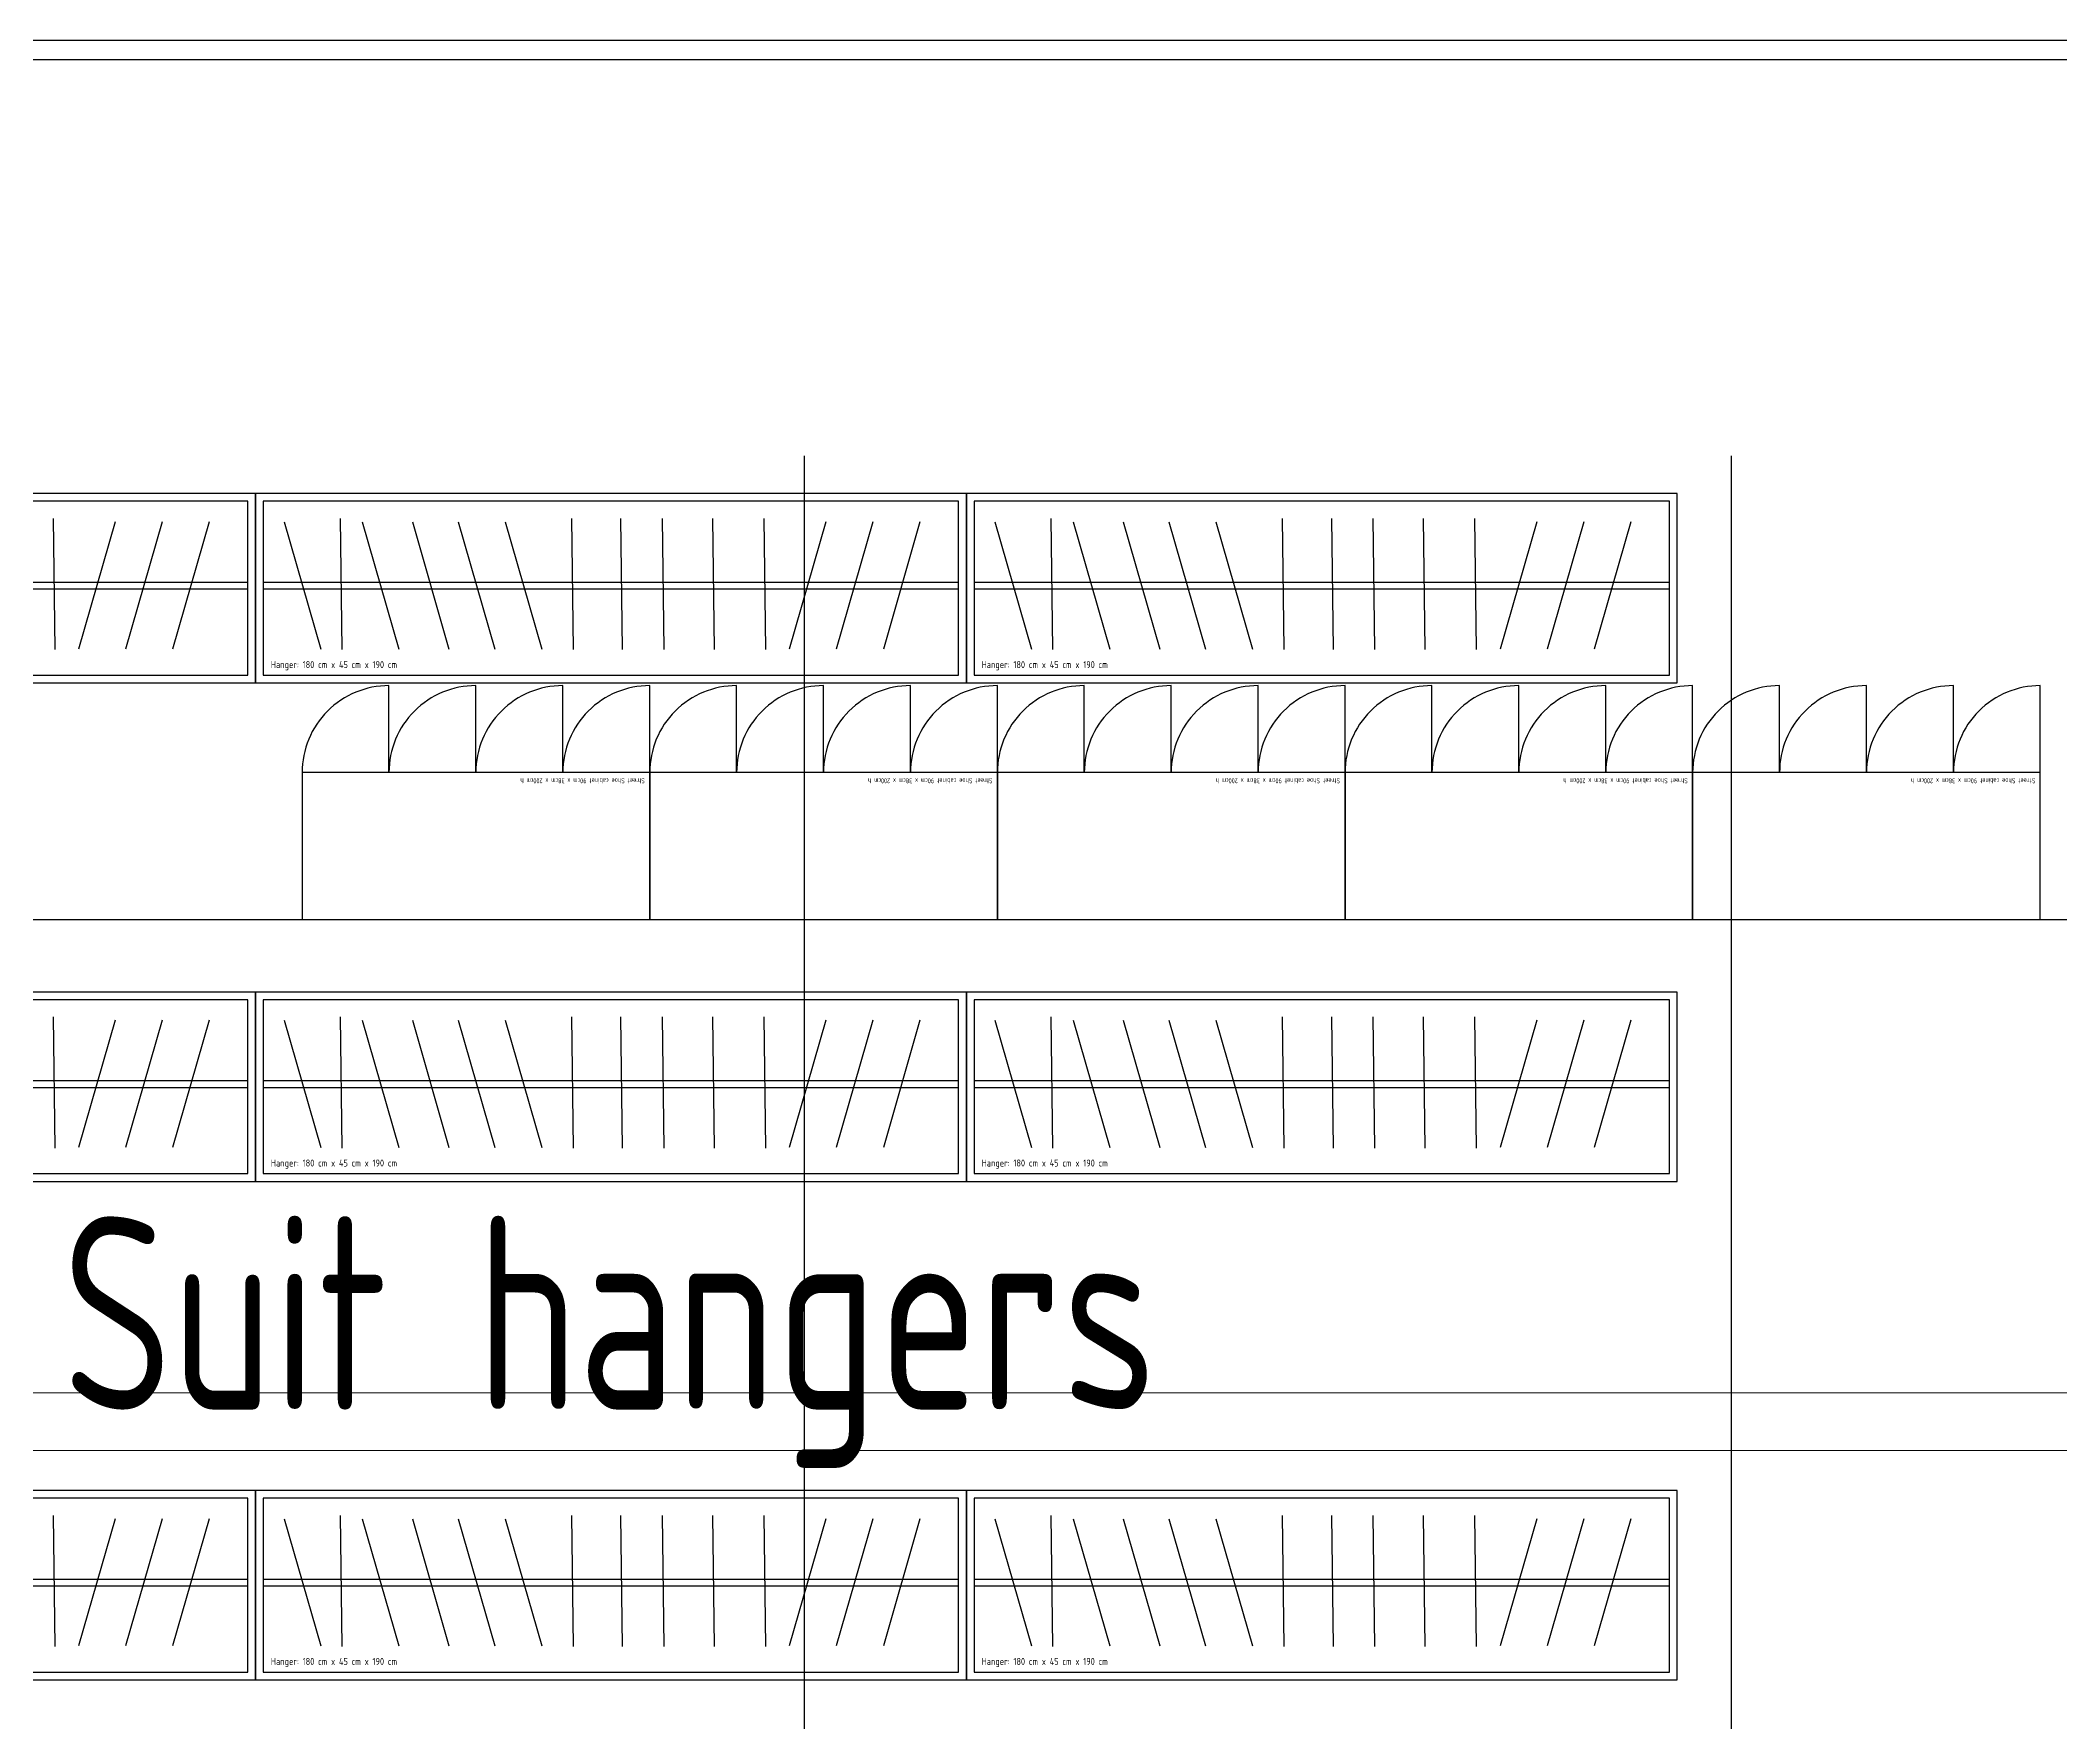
# Model space of a CAD drawing. Extents: x -32000 to 416743, y -254124 to 144214.
# Drawn here: x 253548 to 258775, y 8724 to 13075 of the extents above; entities that cross this region are included whole.
import ezdxf
from ezdxf.enums import TextEntityAlignment as Align

# ---------------------------------------------------------------- set-up
doc = ezdxf.new("R2010")
doc.units = 0
doc.header["$LTSCALE"] = 10
for name, color, linetype in [('H12PL4$0$A-WALL-IN', 252, 'Continuous'), ('H12PL4$0$A-WALL-IN.200K拆除', 252, 'Continuous'), ('X-F2-L30-FS-PIPE$0$F-SK-LINE3', 100, 'Continuous'), ('XFDP30$0$A-C1-PVC (8K於 50K時拆除)', 2, 'XFDP30$0$ZIGZAG'), ('XFDP30$0$A-CR-TXT', 250, 'Continuous'), ('XFDP30$0$A-W-P1S (50K)', 2, 'Continuous'), ('XFDP30$0$B-Eq pattern (Belong to quotation)', 2, 'Continuous'), ('XFDP30$0$B-Eq pattern (Belong to quotation) (50K)', 2, 'Continuous'), ('XFM7P40ICA$0$H12PL4$0$A-WALL-EX', 252, 'Continuous'), ('XFM7P40ICA$0$H12PL4$0$L40_19_SIAGE1', 252, 'Continuous')]:
    doc.layers.add(name, color=color, linetype=linetype)
doc.styles.add('XFDP30$0$AA-TXT', font='isocp.shx', dxfattribs={"width": 0.8, "bigfont": 'china.shx'})
doc.linetypes.add('XFDP30$0$ZIGZAG', pattern='A,0.0001,-0.2,[131,ltypeshp.shx,S=0.2,R=0,X=-0.2,Y=0],-0.4,[131,ltypeshp.shx,S=0.2,R=180,X=0.2,Y=0],-0.2', length=0.8001)

# ---------------------------------------------------------------- blocks, each defined once
blk = doc.blocks.new('H12PL4')
at = {"layer": 'H12PL4$0$A-WALL-IN', "lineweight": 0, "flags": 128}
for points in [[(261762.5, 9575), (255050, 9575)], [(255050, 9425), (261762.5, 9425)]]:
    blk.add_lwpolyline(points, dxfattribs=at)
at = {"layer": 'H12PL4$0$A-WALL-IN.200K拆除', "lineweight": 0, "flags": 128}
for points in [[(255050, 9575), (252200, 9575)], [(252200, 9425), (255050, 9425)]]:
    blk.add_lwpolyline(points, dxfattribs=at)
blk = doc.blocks.new('XFDP30$0$~hanger_180x45x190')
for p, q in [((1820, 470), (20, 470)), ((20, 470), (20, 20)), ((223.8, 86.2), (219.5, 425.4)), ((822.8, 86.2), (818.6, 425.4)), ((950.2, 86.2), (945.9, 425.4)), ((1057.7, 86.2), (1053.5, 425.4)), ((1187.9, 86.2), (1183.6, 425.4)), ((1320.9, 86.2), (1316.6, 425.4)), ((1820, 20), (1820, 470)), ((73.8, 416.9), (168.6, 87.6)), ((276.3, 416.9), (371.1, 87.6)), ((405.8, 416.9), (500.6, 87.6)), ((524.6, 416.9), (619.4, 87.6)), ((646.3, 416.9), (741.1, 87.6)), ((1476.5, 416.9), (1381.7, 87.6)), ((1598.2, 416.9), (1503.4, 87.6)), ((1719.9, 416.9), (1625.1, 87.6)), ((20, 260.6), (1820, 260.6)), ((20, 243.1), (1820, 243.1)), ((20, 20), (1820, 20))]:
    blk.add_line(p, q)
blk.add_lwpolyline([(0, 0), (1840, 0), (1840, 490), (0, 490)], close=True)
at = {"color": 1, "style": 'XFDP30$0$AA-TXT', "width": 0.8}
blk.add_text('Hanger: 180 cm x 45 cm x 190 cm', height=18.2, dxfattribs=at).set_placement((39.5, 38.3))
blk = doc.blocks.new('XFDP30$0$~street shoe cabinet_900x380')
for p, q in [((900, 380), (0, 380)), ((0, 380), (0, 0)), ((900, 0), (900, 380)), ((0, 0), (900, 0)), ((675, 0), (675, -225)), ((0, 0), (0, -225)), ((225, 0), (225, -225)), ((450, 0), (450, -225))]:
    blk.add_line(p, q)
for centre in [(0, 0), (225, 0), (450, 0), (675, 0)]:
    blk.add_arc(centre, 225, 270, 0)
at = {"color": 1, "style": 'XFDP30$0$AA-TXT', "width": 0.8}
blk.add_text('Street Shoe cabinet 90cm x 38cm x 200cm h', height=13, dxfattribs=at).set_placement((12.8, 14.7))
blk = doc.blocks.new('XFDP30')
at = {"layer": 'XFDP30$0$A-C1-PVC (8K於 50K時拆除)', "ltscale": 0.25}
blk.add_line((246916, 10800), (259225, 10800), dxfattribs=at)
at = {"layer": 'XFDP30$0$A-W-P1S (50K)'}
for p, q in [((259325, 13075), (252475, 13075)), ((259375, 13025), (252425, 13025))]:
    blk.add_line(p, q, dxfattribs=at)
at = {"layer": 'XFDP30$0$B-Eq pattern (Belong to quotation)', "rotation": 180}
for p in [(255125, 11180), (256025, 11180), (256925, 11180), (257825, 11180), (258725, 11180)]:
    blk.add_blockref('XFDP30$0$~street shoe cabinet_900x380', p, dxfattribs=at)
at = {"layer": 'XFDP30$0$B-Eq pattern (Belong to quotation) (50K)'}
for p in [(252264.7, 11412), (254104.7, 11412), (255944.7, 11412), (252264.7, 10122), (254104.7, 10122), (255944.7, 10122), (252264.7, 8832), (254104.7, 8832), (255944.7, 8832)]:
    blk.add_blockref('XFDP30$0$~hanger_180x45x190', p, dxfattribs=at)
at = {"layer": 'XFDP30$0$A-CR-TXT', "style": 'XFDP30$0$AA-TXT', "width": 0.8}
blk.add_text('Suit hangers', height=500, dxfattribs=at).set_placement((255021.1, 9531.3), align=Align.CENTER)
blk = doc.blocks.new('XFM7P40ICA$0$H12PL4')
at = {"layer": 'XFM7P40ICA$0$H12PL4$0$A-WALL-EX', "lineweight": 0, "flags": 128}
for points in [[(261762.5, 9575), (245975, 9575)], [(245387.5, 9425), (261762.5, 9425)]]:
    blk.add_lwpolyline(points, dxfattribs=at)
at = {"layer": 'XFM7P40ICA$0$H12PL4$0$L40_19_SIAGE1', "lineweight": 0}
for p, q in [((261150, 9575), (245975, 9575)), ((245427.5, 9425), (261722.5, 9425))]:
    blk.add_line(p, q, dxfattribs=at)
blk = doc.blocks.new('XFM7P40ICA')
blk.add_blockref('XFM7P40ICA$0$H12PL4', (0, 0))
blk = doc.blocks.new('X-F2-L30-FS-PIPE')
at = {"layer": 'X-F2-L30-FS-PIPE$0$F-SK-LINE3'}
for p, q in [((255525, 12000), (255525, 4284.1)), ((257925, 12000), (257925, 4284.1))]:
    blk.add_line(p, q, dxfattribs=at)

msp = doc.modelspace()

# ---------------------------------------------------------------- block references
for name in ['H12PL4', 'XFM7P40ICA', 'XFDP30', 'X-F2-L30-FS-PIPE']:
    msp.add_blockref(name, (0, 0))

doc.saveas('drawing.dxf')
